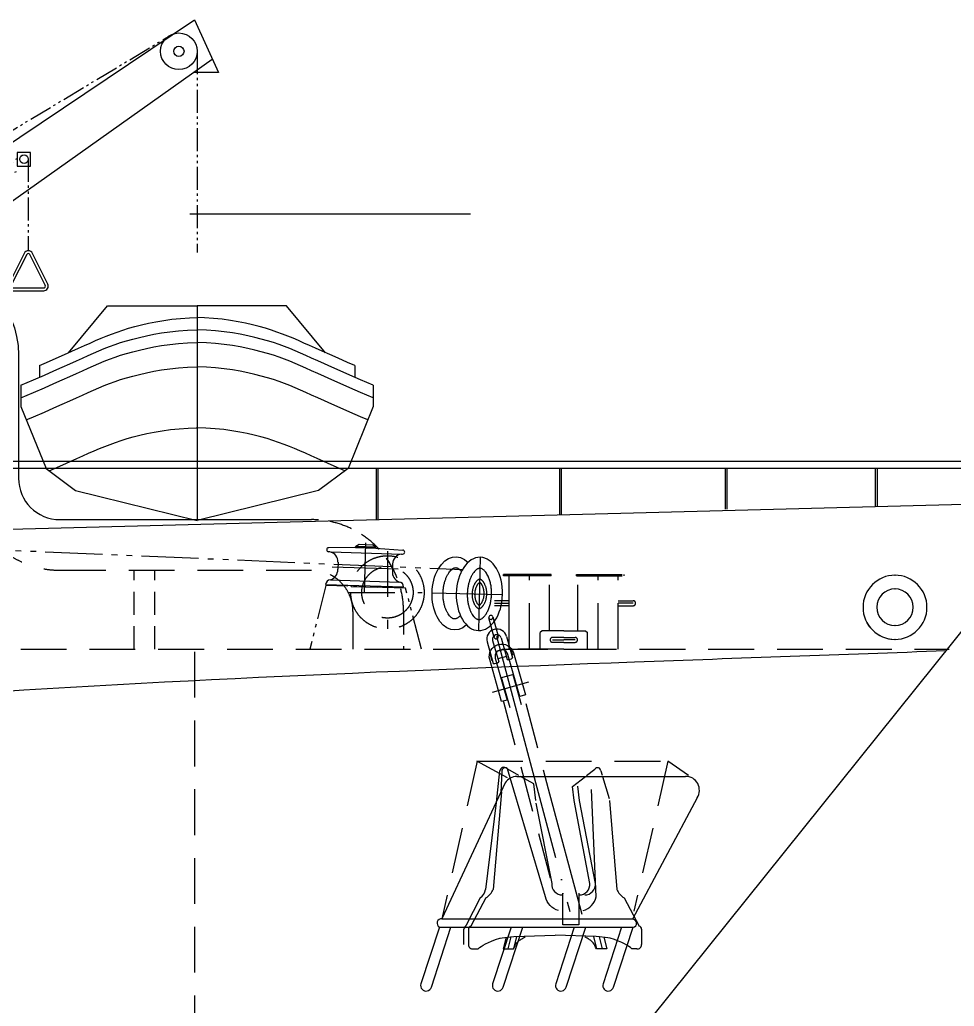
# Model space of a CAD drawing. Extents: x 1551 to 113148, y -1700 to 77018.
# Drawn here: x 37880 to 42976, y 58192 to 63574 of the extents above; entities that cross this region are included whole.
import ezdxf

# ---------------------------------------------------------------- set-up
doc = ezdxf.new("R2010")
doc.units = 0
doc.header["$LTSCALE"] = 500
doc.header["$MEASUREMENT"] = 0
for name, pattern in [('CENTER', [3, 2.5, -0.25, 0, -0.25]), ('DASHED', [0.75, 0.5, -0.25]), ('PHANTOM', [2.1, 1.25, -0.2, 0.125, -0.2, 0.125, -0.2])]:
    doc.linetypes.add(name, pattern=pattern)
doc.layers.get('0').update_dxf_attribs({"linetype": 'CONTINUOUS'})
doc.layers.add('S0CO3', color=7, linetype='CONTINUOUS')
doc.layers.add('U0CO2', color=7, linetype='CONTINUOUS')

# ---------------------------------------------------------------- blocks, each defined once
blk = doc.blocks.new('SJA')
for p, q in [((24.2, 0), (24.2, -121.7)), ((-55, 0), (-55, -121.7)), ((-24.2, 0), (-24.2, -121.7)), ((55, 0), (55, -121.7)), ((-58, -63.8), (-55, -63.8)), ((-58, -63.8), (-58, -105.6)), ((-55, -105.6), (-58, -105.6)), ((-24.2, -63.8), (24.2, -63.8)), ((24.2, -105.6), (-24.2, -105.6)), ((55, -63.8), (58, -63.8)), ((58, -105.6), (55, -105.6)), ((58, -63.8), (58, -105.6))]:
    blk.add_line(p, q)
for centre, radius, start, end in [((0, 0), 55, 0, 180), ((0, 0), 24.2, 0, 180), ((-39.6, -91.6), 33.8, 242.8667, 297.1333), ((39.6, -91.6), 33.8, 242.8667, 297.1333)]:
    blk.add_arc(centre, radius, start, end)
blk = doc.blocks.new('DE4111')
at = {"linetype": 'ByBlock'}
for p, q in [((-11, -109.999976), (-11, 0)), ((11, 0), (11, -109.999976))]:
    blk.add_line(p, q, dxfattribs=at)
for centre, start, end in [((0, 0), 0, 180), ((0, 0), 196.432790277, 340.22417281), ((0, -109.999976), 19.77582719, 163.567209723), ((0, -109.999976), 180, 0)]:
    blk.add_arc(centre, 11, start, end, dxfattribs=at)
blk = doc.blocks.new('DFGSDFGSDFG')
for p, q in [((-49.2, 219.2), (-49, 223.5)), ((-49.2, 219.2), (62.6, 215.8)), ((-49, 223.5), (-29.3, 234.1)), ((-49, 223.5), (62.7, 220.1)), ((-36.2, 215.4), (-36.1, 218.8)), ((-29.3, 234.1), (43.7, 231.8)), ((62.7, 220.1), (43.7, 231.8)), ((62.6, 215.8), (62.7, 220.1)), ((-191, 192.6), (-198, 192.8)), ((-49.7, 215.8), (-197.6, 215.2)), ((-183.4, 192.4), (202.5, 180.5)), ((-49.7, 215.8), (63.2, 212.3)), ((49.5, 212.7), (49.6, 216.2)), ((62.9, 212.3), (210.5, 202.6)), ((202.5, 180.5), (209.5, 180.3)), ((-146.4, 135.3), (-147.6, 96.6)), ((154.5, 126), (153.3, 87.3)), ((-214.7, 12.6), (215.1, -0.6)), ((-188.1, 37.6), (190.1, 26)), ((-73.1, 2.3), (-72.9, 8.3)), ((-73.1, 2.3), (73.1, -2.3)), ((73.1, -2.3), (73.3, 3.8))]:
    blk.add_line(p, q)
at = {"linetype": 'CENTER'}
for p, q in [((-1.1, -35.9), (7.5, 242.2)), ((185.7, 97.5), (-179.3, 108.8))]:
    blk.add_line(p, q, dxfattribs=at)
for centre, radius, start, end in [((-197.6, 204), 11.2, 89.8508, 268.2336), ((-201.8, 138.2), 55.4, 356.9876, 78.8012), ((209.9, 125.5), 55.4, 97.6705, 179.4762), ((209.8, 191.4), 11.2, 268.2336, 86.6165), ((-208.5, 95), 60.9, 289.5134, 1.4823), ((213.9, 82), 60.9, 174.984, 246.9529), ((-188.9, 11.8), 25.8, 88.2336, 178.2336), ((189.3, 0.2), 25.8, 358.2336, 88.2336)]:
    blk.add_arc(centre, radius, start, end)
blk = doc.blocks.new('ankmm')
at = {"linetype": 'CENTER', "ltscale": 0.5}
for p, q in [((1606.6, 500.7), (1596.7, 100.8)), ((1343.4, 307.2), (1722.1, 297.7))]:
    blk.add_line(p, q, dxfattribs=at)
at = {"ltscale": 0.5}
blk.add_line((1672.5, -235.5), (1870.6, -179.2), dxfattribs=at)
at = {"linetype": 'DASHED'}
for p, q in [((1730.6, -281), (1995.9, -1278.3)), ((1855.2, -296.3), (1976.2, -761.8)), ((1588.8, -611.1), (1397.3, -1472.1)), ((1754.2, -702), (1588.4, -610.8)), ((1588.8, -611.1), (2628.5, -611.1)), ((2629.1, -611.1), (2444.5, -1429.5)), ((2742, -690), (2628.5, -611.1))]:
    blk.add_line(p, q, dxfattribs=at)
for p, q in [((1712, -664.6), (1692.2, -837.6)), ((1724.3, -664.6), (1717.9, -782.6)), ((1816.8, -689.9), (1756.5, -655.6)), ((1806.1, -694.6), (2726.2, -694.6)), ((1897.8, -735.9), (1825.2, -694.6)), ((2108.4, -749), (2180.1, -694.6)), ((2186.2, -690.1), (2231.7, -655.6)), ((2263.9, -664.6), (2271, -687.9)), ((2273, -694.6), (2309.6, -814.7)), ((1742.4, -730.1), (1396, -1472.1)), ((1909.9, -827.1), (1897.8, -735.9)), ((2118, -827.1), (2108.4, -749)), ((2148.3, -827.1), (2138.7, -748.9)), ((1722.3, -779.3), (1675.9, -1311.4)), ((1976.4, -761.9), (2159.6, -1445.7)), ((1692.2, -837.6), (1634.8, -1311.4)), ((1909.9, -841.5), (1995.9, -1278.3)), ((2204, -1278.3), (2118, -827.1)), ((2234.3, -1278.3), (2148.3, -827.1)), ((2310.6, -827.1), (2351.9, -1311.4)), ((2788.7, -811.1), (2436.2, -1474.2)), ((2056.5, -1331.3), (2054.2, -1341.6)), ((2056.5, -1504), (2056.5, -1331.3)), ((2143.5, -1331.3), (2143.5, -1504)), ((1606, -1357.4), (1530, -1506.4)), ((1636.8, -1357.4), (1555.2, -1511.6)), ((2391, -1357.4), (2472.6, -1511.6)), ((1397.3, -1472.1), (1511.9, -1472.1)), ((1426.1, -1472.1), (2437.7, -1472.1)), ((2143.5, -1504), (2056.5, -1504)), ((1514.4, -1542.7), (1514.4, -1612.5)), ((1541.7, -1529), (1541.7, -1612.5)), ((2486.1, -1529), (2486.1, -1612.5)), ((1747.5, -1572.6), (1732, -1636.1)), ((1773, -1569.9), (1756.8, -1636.1)), ((1804, -1568.9), (1787.9, -1636.1)), ((1789.9, -1568.9), (2013.9, -1560.8)), ((2237.9, -1568.9), (2013.9, -1560.8)), ((2223.8, -1568.9), (2239.9, -1636.1)), ((2254.9, -1569.9), (2271, -1636.1)), ((2280.3, -1572.6), (2295.8, -1636.1)), ((1568.4, -1636.1), (1594.8, -1636.1)), ((1732, -1636.1), (1787.9, -1636.1)), ((2295.8, -1636.1), (2239.9, -1636.1)), ((2459.5, -1636.1), (2433, -1636.1))]:
    blk.add_line(p, q)
at = {"linetype": 'PHANTOM', "ltscale": 0.5}
blk.add_lwpolyline([(-1815.4, 575.9), (1509.3, 433.6)], dxfattribs=at)
at = {"linetype": 'PHANTOM', "ltscale": 0.3}
blk.add_lwpolyline([(1286.5, 0), (1199, 332.7), (763.4, 346.1), (677.3, 0)], dxfattribs=at)
at = {"linetype": 'CENTER'}
blk.add_lwpolyline([(1694.6, 70.7), (2094.9, -1431.1)], dxfattribs=at)
at = {"ltscale": 0.5}
blk.add_lwpolyline([(1722.9, -286.9), (1657.9, -57.9, -1), (1787.2, -21.2), (1852.2, -250.2), (1821.8, -258.8), (1756.8, -29.9, 1), (1688.4, -49.3), (1753.4, -278.3)], format="xyb", close=True, dxfattribs=at)
blk.add_lwpolyline([(1769.4, -320.2), (1722.6, -155.5), (1783.5, -138.2), (1830.2, -303)], dxfattribs=at)
for points in [[(2032.9, -1426.7, -0.273232), (1961.3, -1351.4), (1754.9, -653.5)], [(2167, -1426.7, 0.273232), (2238.7, -1351.4), (2213.1, -767)], [(1397.3, -1472.1, 0.819425), (1383.3, -1517.2), (2439.7, -1517.2, 0.971502), (2436.2, -1474.2)], [(1383.3, -1517.2), (1282.4, -1826.5, 1), (1339.4, -1845.1), (1446.4, -1517.2)], [(1774.8, -1517.2), (1673.8, -1826.5, 1), (1730.9, -1845.1), (1837.9, -1517.2)], [(2118.7, -1517.2), (2017.8, -1826.5, 1), (2074.8, -1845.1), (2181.8, -1517.2)], [(2376.6, -1517.2), (2275.7, -1826.5, 1), (2332.7, -1845.1), (2439.7, -1517.2)]]:
    blk.add_lwpolyline(points, format="xyb")
for points in [[(1594.8, -1636.1), (1602.3, -1629), (1611.3, -1622), (1622.1, -1615), (1635, -1607.9), (1650.3, -1600.7), (1668.3, -1593.1), (1689.3, -1585.2), (1713.6, -1576.8)], [(1713.6, -1576.8), (1714.5, -1576.6), (1726.5, -1574.9), (1740.2, -1573.4), (1772, -1569.9), (1789.9, -1568.9)], [(1787.9, -1636.1), (1792.5, -1625.5), (1796.9, -1616.7), (1801, -1609.5), (1805.1, -1603.6), (1809.1, -1598.8), (1813, -1594.8), (1817, -1591.5), (1821, -1588.5), (1825.2, -1585.6), (1829.5, -1582.9), (1833.7, -1580.4), (1837.9, -1578), (1841.8, -1575.9), (1845.5, -1574), (1848.9, -1572.4), (1851.9, -1571.1)], [(2239.9, -1636.1), (2235.3, -1625.5), (2231, -1616.7), (2226.8, -1609.5), (2222.7, -1603.6), (2218.8, -1598.8), (2214.8, -1594.8), (2210.9, -1591.5), (2206.8, -1588.5), (2202.6, -1585.6), (2198.4, -1582.9), (2194.1, -1580.4), (2190, -1578), (2186, -1575.9), (2182.3, -1574), (2178.9, -1572.4), (2175.9, -1571.1)], [(2314.2, -1576.8), (2313.3, -1576.6), (2301.3, -1574.9), (2287.6, -1573.4), (2255.8, -1569.9), (2237.9, -1568.9)], [(2433, -1636.1), (2425.5, -1629), (2416.5, -1622), (2405.7, -1615), (2392.8, -1607.9), (2377.5, -1600.7), (2359.5, -1593.1), (2338.5, -1585.2), (2314.2, -1576.8)]]:
    blk.add_lwpolyline(points)
for centre, radius, start, end in [((1736.1, -669.1), 24, 48.8127, 169.111), ((1741.9, -665.4), 17.6, 33.8593, 177.2115), ((1806.1, -769.6), 75, 90, 148.1649), ((2246.3, -665.4), 17.6, 2.7885, 146.1407), ((2726.2, -769.6), 75, 326.4048, 90), ((2054.9, -1282.4), 59.2, 176.0219, 269.2655), ((2145, -1282.4), 59.2, 270.7345, 3.9781), ((2175.3, -1282.4), 59.2, 270.7345, 3.9781), ((1566.7, -1300.8), 69, 304.7373, 351.1118), ((1596.1, -1283.2), 84.6, 298.7401, 340.5566), ((2431.7, -1283.2), 84.6, 199.4434, 241.2599), ((1564.4, -1542.7), 50, 133.4528, 180), ((1560.1, -1529.3), 18.3, 105.3977, 178.918), ((2467.8, -1529.3), 18.3, 1.082, 74.6023), ((1565.5, -1612.5), 23.7, 180, 277.0116), ((2462.4, -1612.5), 23.7, 262.9884, 0)]:
    blk.add_arc(centre, radius, start, end)
at = {"ltscale": 0.5, "extrusion": (0, 0, -1)}
for centre, start_param, end_param in [((1469.6, 304), 2.590778, 6.834), ((1601.6, 300.7), 3.141593, 9.424778)]:
    blk.add_ellipse(centre, major_axis=(5, 199.9), ratio=0.630958, start_param=start_param, end_param=end_param, dxfattribs=at)
at = {"ltscale": 0.5}
for points, knots in [([(1497.7, 183.4), (1495.4, 180.8), (1493.1, 178.4), (1488.5, 174), (1486.1, 172.1), (1481.6, 169), (1479.6, 167.8), (1476.1, 166.1), (1474.6, 165.6), (1472, 164.7), (1470.8, 164.5), (1468.5, 164.1), (1467.4, 164), (1466.3, 164.1), (1466.2, 164.1), (1466.1, 164.1), (1465.2, 164.1), (1464.3, 164.2), (1462.4, 164.5), (1461.4, 164.7), (1459.2, 165.4), (1458, 165.8), (1455.5, 167), (1454.2, 167.7), (1451.3, 169.5), (1449.8, 170.5), (1446.7, 173), (1445, 174.5), (1441.6, 177.8), (1439.9, 179.7), (1435.6, 184.8), (1433, 188.3), (1427.9, 196.2), (1425.5, 200.6), (1420.8, 210.1), (1418.5, 215.3), (1414.5, 226.3), (1412.6, 232.2), (1409.4, 244.4), (1408, 250.8), (1405.7, 263.9), (1404.9, 270.6), (1403.7, 284.3), (1403.4, 291.3), (1403.3, 305.2), (1403.6, 312.2), (1404.6, 326.1), (1405.5, 332.9), (1407.6, 346.4), (1409, 353), (1412.2, 365.7), (1414, 371.9), (1418.1, 383.6), (1420.4, 389.2), (1425.2, 399.5), (1427.7, 404.4), (1433, 413.2), (1435.7, 417.2), (1441.2, 424.3), (1443.9, 427.4), (1449.2, 432.7), (1451.8, 434.9), (1456.3, 438.2), (1458.2, 439.4), (1461.7, 441.3), (1463.3, 442), (1466.2, 443), (1467.6, 443.4), (1470.1, 443.9), (1471.2, 444), (1473.4, 444), (1474.5, 443.9), (1476.9, 443.5), (1478.1, 443.3), (1480.8, 442.4), (1482.2, 441.8), (1485.4, 440.1), (1487.1, 439), (1490.8, 436.4), (1492.8, 434.8), (1496.9, 431), (1499, 428.7), (1501.9, 425.2), (1502.8, 424.2), (1503.6, 423)], [5.61912, 5.61912, 5.61912, 5.61912, 5.726769, 5.726769, 5.848503, 5.848503, 5.970238, 5.970238, 6.071752, 6.071752, 6.173266, 6.173266, 6.27478, 6.27478, 6.283185, 6.283185, 6.283185, 6.37187, 6.37187, 6.460555, 6.460555, 6.54924, 6.54924, 6.637925, 6.637925, 6.72661, 6.72661, 6.815295, 6.815295, 6.90398, 6.90398, 7.033144, 7.033144, 7.162307, 7.162307, 7.29147, 7.29147, 7.420634, 7.420634, 7.549797, 7.549797, 7.678961, 7.678961, 7.808124, 7.808124, 7.937288, 7.937288, 8.066451, 8.066451, 8.195614, 8.195614, 8.324778, 8.324778, 8.453941, 8.453941, 8.583105, 8.583105, 8.712268, 8.712268, 8.841432, 8.841432, 8.970595, 8.970595, 9.078159, 9.078159, 9.185722, 9.185722, 9.293286, 9.293286, 9.400849, 9.400849, 9.508413, 9.508413, 9.615977, 9.615977, 9.72354, 9.72354, 9.831104, 9.831104, 9.938667, 9.938667, 10.046231, 10.046231, 10.088843, 10.088843, 10.088843, 10.088843]), ([(1598.2, 160.8), (1597.2, 160.8), (1596.3, 160.9), (1594.4, 161.2), (1593.4, 161.4), (1591.2, 162.1), (1590.1, 162.6), (1587.6, 163.7), (1586.2, 164.4), (1583.4, 166.2), (1581.9, 167.2), (1578.7, 169.8), (1577.1, 171.2), (1573.7, 174.5), (1571.9, 176.4), (1567.6, 181.5), (1565, 185), (1560, 192.9), (1557.5, 197.3), (1552.8, 206.9), (1550.6, 212), (1546.5, 223), (1544.7, 228.9), (1541.4, 241.1), (1540.1, 247.5), (1537.8, 260.6), (1536.9, 267.3), (1535.7, 281), (1535.4, 288), (1535.4, 301.9), (1535.6, 308.9), (1536.7, 322.8), (1537.5, 329.7), (1539.7, 343.1), (1541.1, 349.7), (1544.2, 362.5), (1546.1, 368.6), (1550.2, 380.3), (1552.4, 385.9), (1557.2, 396.3), (1559.8, 401.1), (1565, 409.9), (1567.8, 413.9), (1573.2, 421.1), (1576, 424.2), (1581.3, 429.5), (1583.9, 431.6), (1588.3, 434.9), (1590.2, 436.1), (1593.7, 438), (1595.3, 438.7), (1598.3, 439.8), (1599.6, 440.1), (1602.1, 440.6), (1603.3, 440.7), (1605.5, 440.7), (1606.6, 440.6), (1608.9, 440.3), (1610.1, 440), (1612.8, 439.1), (1614.3, 438.5), (1617.5, 436.8), (1619.2, 435.8), (1622.9, 433.1), (1624.8, 431.5), (1628.9, 427.7), (1631, 425.5), (1635.3, 420.4), (1637.4, 417.5), (1641.7, 411.2), (1643.7, 407.7), (1647.8, 400.2), (1649.7, 396.2), (1654.2, 385.8), (1656.5, 379.2), (1660.7, 365.3), (1662.4, 357.9), (1665.3, 342.6), (1666.3, 334.7), (1667.7, 318.6), (1668, 310.4), (1667.8, 293.9), (1667.3, 285.7), (1665.5, 269.6), (1664.2, 261.6), (1661, 246.2), (1659, 238.7), (1654.5, 224.6), (1651.9, 217.9), (1646.3, 205.6), (1643.3, 199.9), (1637.1, 189.7), (1633.8, 185.1), (1628, 178.1), (1625.5, 175.4), (1620.5, 170.7), (1618.1, 168.8), (1613.7, 165.7), (1611.6, 164.5), (1608.1, 162.8), (1606.7, 162.3), (1604, 161.4), (1602.8, 161.2), (1600.5, 160.8), (1599.5, 160.8), (1598.3, 160.8), (1598.3, 160.8), (1598.2, 160.8)], [0, 0, 0, 0, 0.088685, 0.088685, 0.17737, 0.17737, 0.266055, 0.266055, 0.35474, 0.35474, 0.443425, 0.443425, 0.53211, 0.53211, 0.620795, 0.620795, 0.749958, 0.749958, 0.879122, 0.879122, 1.008285, 1.008285, 1.137449, 1.137449, 1.266612, 1.266612, 1.395775, 1.395775, 1.524939, 1.524939, 1.654102, 1.654102, 1.783266, 1.783266, 1.912429, 1.912429, 2.041593, 2.041593, 2.170756, 2.170756, 2.299919, 2.299919, 2.429083, 2.429083, 2.558246, 2.558246, 2.68741, 2.68741, 2.794973, 2.794973, 2.902537, 2.902537, 3.010101, 3.010101, 3.117664, 3.117664, 3.225228, 3.225228, 3.332791, 3.332791, 3.440355, 3.440355, 3.547919, 3.547919, 3.655482, 3.655482, 3.763046, 3.763046, 3.870609, 3.870609, 3.978173, 3.978173, 4.085737, 4.085737, 4.237666, 4.237666, 4.389596, 4.389596, 4.541526, 4.541526, 4.693456, 4.693456, 4.845386, 4.845386, 4.997315, 4.997315, 5.149245, 5.149245, 5.301175, 5.301175, 5.453105, 5.453105, 5.605035, 5.605035, 5.726769, 5.726769, 5.848503, 5.848503, 5.970238, 5.970238, 6.071752, 6.071752, 6.173266, 6.173266, 6.27478, 6.27478, 6.283185, 6.283185, 6.283185, 6.283185]), ([(1603.6, 380.7), (1603.9, 380.7), (1604.2, 380.7), (1604.6, 380.6), (1604.8, 380.6), (1605.2, 380.5), (1605.3, 380.5), (1605.7, 380.4), (1605.8, 380.4), (1606.4, 380.2), (1606.8, 380.1), (1607.4, 379.9), (1607.6, 379.8), (1608, 379.6), (1608.2, 379.5), (1608.9, 379.2), (1609.3, 379), (1610.7, 378.2), (1611.7, 377.6), (1613.6, 376.3), (1614.4, 375.6), (1615.9, 374.3), (1616.4, 373.8), (1617.5, 372.8), (1618.1, 372.2), (1619.4, 370.8), (1620.1, 370), (1621.5, 368.4), (1622.3, 367.5), (1624, 365.1), (1625.1, 363.6), (1626.8, 360.9), (1627.5, 359.8), (1628.9, 357.4), (1629.5, 356.2), (1630.8, 353.7), (1631.4, 352.5), (1633, 348.8), (1634.1, 346.3), (1635.5, 342.2), (1636.1, 340.6), (1637, 337.5), (1637.5, 335.9), (1638.5, 332.1), (1639, 329.9), (1639.8, 325.7), (1640.2, 323.7), (1640.7, 319.8), (1641, 317.8), (1641.4, 314), (1641.5, 312.2), (1641.7, 308.6), (1641.8, 306.8), (1641.9, 302.6), (1641.8, 300.1), (1641.7, 295.7), (1641.5, 293.8), (1641.2, 289.8), (1641, 287.9), (1640.4, 283.9), (1640.1, 281.9), (1639.4, 278), (1639, 276), (1638, 271.8), (1637.4, 269.5), (1636.2, 265.4), (1635.6, 263.6), (1634.4, 260), (1633.7, 258.3), (1632.3, 254.8), (1631.5, 253.1), (1629.7, 249.4), (1628.8, 247.6), (1626.7, 243.9), (1625.5, 242), (1623.2, 238.5), (1622, 236.9), (1620.2, 234.5), (1619.5, 233.7), (1618.2, 232.2), (1617.5, 231.5), (1616, 229.9), (1615.1, 229.1), (1613.4, 227.6), (1612.6, 226.9), (1611.1, 225.7), (1610.4, 225.1), (1608.3, 223.7), (1607.1, 223), (1605.6, 222.3), (1605.2, 222.1), (1604, 221.6), (1603.4, 221.4), (1602.5, 221.1), (1602.3, 221.1), (1601.8, 221), (1601.6, 220.9), (1601.1, 220.8), (1600.7, 220.8), (1600.3, 220.8), (1600.1, 220.8), (1599.9, 220.8), (1599.8, 220.8), (1599.4, 220.8), (1599.1, 220.8), (1598.6, 220.8), (1598.3, 220.9), (1597.7, 221), (1597.4, 221.1), (1596.7, 221.3), (1596.4, 221.4), (1595.7, 221.7), (1595.3, 221.8), (1593.8, 222.5), (1592.4, 223.3), (1590.1, 225), (1589.4, 225.5), (1587.9, 226.7), (1587.1, 227.4), (1585.5, 229), (1584.6, 229.9), (1582.9, 231.8), (1582, 232.8), (1580, 235.3), (1579, 236.7), (1576.9, 239.9), (1575.8, 241.6), (1574, 244.8), (1573.3, 246.2), (1571.8, 249.1), (1571.1, 250.7), (1569.9, 253.6), (1569.3, 255), (1567.7, 259.3), (1566.7, 262.3), (1565.2, 267.7), (1564.7, 270), (1563.7, 274.6), (1563.2, 277), (1562.4, 282.5), (1562.1, 285.7), (1561.6, 292.1), (1561.5, 295.3), (1561.5, 301.8), (1561.6, 305), (1562, 310.1), (1562.1, 312), (1562.8, 317.6), (1563.4, 321.3), (1564.7, 327.2), (1565.2, 329.5), (1566.4, 333.9), (1567.1, 336.1), (1568.7, 340.9), (1569.7, 343.5), (1571.8, 348.4), (1572.9, 350.8), (1574.8, 354.5), (1575.6, 355.9), (1577.2, 358.5), (1578, 359.8), (1579.8, 362.5), (1580.7, 363.8), (1582.7, 366.4), (1583.7, 367.6), (1585.9, 370.1), (1587.1, 371.3), (1589.4, 373.5), (1590.5, 374.5), (1592.8, 376.3), (1594, 377.1), (1596.2, 378.5), (1597.3, 379), (1598.8, 379.7), (1599.3, 379.9), (1600, 380.1), (1600.2, 380.2), (1600.6, 380.3), (1600.8, 380.3), (1601.3, 380.5), (1601.7, 380.5), (1602.1, 380.6), (1602.3, 380.6), (1602.6, 380.7), (1602.7, 380.7), (1603.1, 380.7), (1603.4, 380.7), (1603.6, 380.7)], [0, 0, 0, 0, 0.079723, 0.079723, 0.127414, 0.127414, 0.163895, 0.163895, 0.200375, 0.200375, 0.273336, 0.273336, 0.304231, 0.304231, 0.335125, 0.335125, 0.396914, 0.396914, 0.501064, 0.501064, 0.581437, 0.581437, 0.62857, 0.62857, 0.675702, 0.675702, 0.731967, 0.731967, 0.788231, 0.788231, 0.868786, 0.868786, 0.922811, 0.922811, 0.976837, 0.976837, 1.026568, 1.026568, 1.120436, 1.120436, 1.172997, 1.172997, 1.225558, 1.225558, 1.296391, 1.296391, 1.355761, 1.355761, 1.415131, 1.415131, 1.467668, 1.467668, 1.520204, 1.520204, 1.590511, 1.590511, 1.647498, 1.647498, 1.704484, 1.704484, 1.764145, 1.764145, 1.823805, 1.823805, 1.895219, 1.895219, 1.955696, 1.955696, 2.016172, 2.016172, 2.081607, 2.081607, 2.155814, 2.155814, 2.240842, 2.240842, 2.32587, 2.32587, 2.3746, 2.3746, 2.423331, 2.423331, 2.488618, 2.488618, 2.553905, 2.553905, 2.616702, 2.616702, 2.742295, 2.742295, 2.793186, 2.793186, 2.895739, 2.895739, 2.939393, 2.939393, 2.983047, 2.983047, 3.070354, 3.070354, 3.106985, 3.106985, 3.143616, 3.143616, 3.216878, 3.216878, 3.29014, 3.29014, 3.363402, 3.363402, 3.418332, 3.418332, 3.473263, 3.473263, 3.635991, 3.635991, 3.703644, 3.703644, 3.771296, 3.771296, 3.840338, 3.840338, 3.90938, 3.90938, 3.991141, 3.991141, 4.072903, 4.072903, 4.133461, 4.133461, 4.194019, 4.194019, 4.245529, 4.245529, 4.34925, 4.34925, 4.421831, 4.421831, 4.494411, 4.494411, 4.588055, 4.588055, 4.681699, 4.681699, 4.775195, 4.775195, 4.830216, 4.830216, 4.940257, 4.940257, 5.010474, 5.010474, 5.08069, 5.08069, 5.171092, 5.171092, 5.261495, 5.261495, 5.320133, 5.320133, 5.378772, 5.378772, 5.449641, 5.449641, 5.520511, 5.520511, 5.609649, 5.609649, 5.698786, 5.698786, 5.805135, 5.805135, 5.923326, 5.923326, 5.996746, 5.996746, 6.031141, 6.031141, 6.065537, 6.065537, 6.134328, 6.134328, 6.172577, 6.172577, 6.210826, 6.210826, 6.283185, 6.283185, 6.283185, 6.283185]), ([(1600.1, 237.5), (1599.8, 237.7), (1599.4, 237.9), (1598.7, 238.6), (1598.3, 238.9), (1597, 240.1), (1596, 241.1), (1594.3, 243), (1593.7, 243.8), (1592.3, 245.6), (1591.7, 246.5), (1590.3, 248.7), (1589.6, 249.8), (1588.1, 252.4), (1587.4, 253.8), (1585.9, 256.9), (1585.1, 258.6), (1584, 261.4), (1583.6, 262.6), (1582.7, 265.1), (1582.3, 266.3), (1581.3, 269.5), (1580.8, 271.5), (1579.8, 275.7), (1579.4, 277.8), (1578.6, 282.1), (1578.3, 284.3), (1577.8, 288.8), (1577.7, 291.1), (1577.5, 294.9), (1577.5, 296.4), (1577.4, 299.5), (1577.5, 301), (1577.6, 304), (1577.7, 305.5), (1577.9, 308.5), (1578, 310), (1578.3, 312.7), (1578.5, 313.9), (1578.9, 316.4), (1579.1, 317.6), (1579.7, 320.8), (1580.1, 322.7), (1581, 326.5), (1581.5, 328.3), (1582.6, 331.9), (1583.1, 333.7), (1584.4, 337), (1585, 338.7), (1586.4, 341.8), (1587.1, 343.3), (1588.4, 346), (1589.1, 347.2), (1590.4, 349.5), (1591.1, 350.6), (1592.4, 352.6), (1593.1, 353.6), (1594.4, 355.4), (1595, 356.2), (1596.3, 357.7), (1596.9, 358.4), (1598, 359.6), (1598.5, 360.1), (1599.9, 361.5), (1600.8, 362.2), (1602.2, 363.3), (1602.7, 363.7), (1603.2, 364)], [3.63241, 3.63241, 3.63241, 3.63241, 3.691171, 3.691171, 3.749932, 3.749932, 3.862911, 3.862911, 3.931393, 3.931393, 3.999875, 3.999875, 4.068357, 4.068357, 4.144044, 4.144044, 4.219732, 4.219732, 4.270476, 4.270476, 4.321221, 4.321221, 4.397071, 4.397071, 4.472921, 4.472921, 4.548771, 4.548771, 4.624621, 4.624621, 4.675404, 4.675404, 4.724979, 4.724979, 4.774555, 4.774555, 4.824101, 4.824101, 4.865897, 4.865897, 4.907693, 4.907693, 4.975466, 4.975466, 5.043239, 5.043239, 5.111012, 5.111012, 5.178785, 5.178785, 5.246558, 5.246558, 5.307139, 5.307139, 5.367721, 5.367721, 5.428302, 5.428302, 5.488884, 5.488884, 5.549465, 5.549465, 5.600289, 5.600289, 5.701937, 5.701937, 5.792332, 5.792332, 5.792332, 5.792332]), ([(1603.2, 364), (1603.7, 363.6), (1604.3, 363.2), (1605.4, 362.2), (1605.9, 361.8), (1606.8, 360.9), (1607.3, 360.3), (1608.3, 359.2), (1608.9, 358.6), (1610, 357.2), (1610.5, 356.5), (1611.7, 354.9), (1612.2, 354), (1613.4, 352.2), (1614, 351.2), (1615.1, 349.2), (1615.7, 348.1), (1616.7, 346.1), (1617.1, 345.2), (1618, 343.3), (1618.4, 342.3), (1619.6, 339.4), (1620.3, 337.3), (1621.4, 334), (1621.7, 332.9), (1622.3, 330.7), (1622.6, 329.6), (1623.3, 326.8), (1623.6, 325.2), (1624.3, 321.8), (1624.5, 320), (1625, 316.5), (1625.2, 314.8), (1625.6, 310.9), (1625.7, 308.9), (1625.8, 304.8), (1625.9, 302.7), (1625.8, 298.5), (1625.7, 296.5), (1625.4, 292.3), (1625.1, 290.3), (1624.6, 286.5), (1624.4, 284.7), (1623.5, 279.7), (1622.7, 276.4), (1621.4, 271.6), (1620.8, 269.8), (1619.7, 266.4), (1619.1, 264.8), (1617.8, 261.6), (1617.1, 260.1), (1615.7, 257.2), (1615, 255.8), (1613.6, 253.2), (1612.9, 251.9), (1611.4, 249.6), (1610.7, 248.5), (1609.4, 246.7), (1608.8, 246), (1607.7, 244.6), (1607.1, 243.9), (1606.1, 242.7), (1605.6, 242.2), (1604.5, 241.1), (1604, 240.6), (1603, 239.7), (1602.5, 239.3), (1601.5, 238.5), (1601, 238.1), (1600.4, 237.7), (1600.2, 237.6), (1600.1, 237.5)], [0.490891, 0.490891, 0.490891, 0.490891, 0.588628, 0.588628, 0.645774, 0.645774, 0.70292, 0.70292, 0.760067, 0.760067, 0.817213, 0.817213, 0.874359, 0.874359, 0.931505, 0.931505, 0.988651, 0.988651, 1.032324, 1.032324, 1.075997, 1.075997, 1.163343, 1.163343, 1.205802, 1.205802, 1.248261, 1.248261, 1.308447, 1.308447, 1.368633, 1.368633, 1.428819, 1.428819, 1.497149, 1.497149, 1.565479, 1.565479, 1.633809, 1.633809, 1.702139, 1.702139, 1.762585, 1.762585, 1.876396, 1.876396, 1.942826, 1.942826, 2.009256, 2.009256, 2.075686, 2.075686, 2.142116, 2.142116, 2.208546, 2.208546, 2.274977, 2.274977, 2.327388, 2.327388, 2.3798, 2.3798, 2.432212, 2.432212, 2.489473, 2.489473, 2.546734, 2.546734, 2.619393, 2.619393, 2.650722, 2.650722, 2.650722, 2.650722])]:
    blk.add_open_spline(points, degree=3, knots=knots, dxfattribs=at)
at = {"ltscale": 0.5, "xscale": 0.9900000000052387, "yscale": 0.9900000000052387, "zscale": 0.9900000000052387}
blk.add_blockref('DFGSDFGSDFG', (975.3, 339.6), dxfattribs=at)
at = {"ltscale": 0.5, "rotation": 15.73293000036529}
for name, p in [('DE4111', (1663.5, 172.7)), ('SJA', (1696.9, 54.1))]:
    blk.add_blockref(name, p, dxfattribs=at)
blk = doc.blocks.new('mob2')
at = {"layer": 'U0CO2'}
for p, q in [((-700.7, 916), (-488.2, 1172.4)), ((-488.2, 1172.4), (0, 1172.4)), ((488.2, 1172.4), (0, 1172.4)), ((0, 1172.4), (0, 0)), ((700.7, 916), (488.2, 1172.4)), ((-860, 846), (-860, 782.5)), ((860, 846), (860, 782.5)), ((-960.3, 739.6), (-960.3, 623.3)), ((960.3, 739.6), (960.3, 623.3)), ((-960.3, 623.3), (-823.7, 283.7)), ((960.3, 623.3), (823.7, 283.7)), ((-823.7, 283.7), (-662.1, 164)), ((823.7, 283.7), (662.1, 164)), ((-662.1, 164), (0, 0)), ((662.1, 164), (0, 0))]:
    blk.add_line(p, q, dxfattribs=at)
for points in [[(-860, 846), (-821.3, 862.7), (-769.1, 885.5), (-723.4, 905.8), (-682.9, 923.9), (-646.7, 940.3), (-613.6, 955.2), (-582.7, 969.1), (-552.9, 982.3), (-523.7, 994.8), (-494.8, 1006.7), (-465.7, 1018.1), (-436, 1029), (-405.3, 1039.4), (-373.1, 1049.4), (-339.2, 1059), (-303.1, 1068.3), (-264.8, 1077), (-224.3, 1085.1), (-181.6, 1092.3), (-136.7, 1098.4), (-89.5, 1103.4), (-40.2, 1107), (0, 1108.6)], [(860, 846), (821.3, 862.7), (769.1, 885.5), (723.4, 905.8), (682.9, 923.9), (646.7, 940.3), (613.6, 955.2), (582.7, 969.1), (552.9, 982.3), (523.7, 994.8), (494.8, 1006.7), (465.7, 1018.1), (436, 1029), (405.3, 1039.4), (373.1, 1049.4), (339.2, 1059), (303.1, 1068.3), (264.8, 1077), (224.3, 1085.1), (181.6, 1092.3), (136.7, 1098.4), (89.5, 1103.4), (40.2, 1107), (0, 1108.6)], [(-960.3, 739.6), (-892.3, 768.6), (-832.7, 794.3), (-780.5, 817.1), (-734.8, 837.4), (-694.3, 855.5), (-658.1, 871.9), (-625, 886.8), (-594.1, 900.7), (-564.3, 913.9), (-535.1, 926.4), (-506.2, 938.3), (-477.1, 949.7), (-447.4, 960.6), (-416.7, 971), (-384.6, 981), (-350.6, 990.6), (-314.5, 999.9), (-276.2, 1008.6), (-235.7, 1016.7), (-193, 1023.9), (-148.1, 1030), (-100.9, 1035), (-51.6, 1038.6), (0, 1040.6)], [(960.3, 739.6), (892.3, 768.6), (832.7, 794.3), (780.5, 817.1), (734.8, 837.4), (694.3, 855.5), (658.1, 871.9), (625, 886.8), (594.1, 900.7), (564.3, 913.9), (535.1, 926.4), (506.2, 938.3), (477.1, 949.7), (447.4, 960.6), (416.7, 971), (384.6, 981), (350.6, 990.6), (314.5, 999.9), (276.2, 1008.6), (235.7, 1016.7), (193, 1023.9), (148.1, 1030), (100.9, 1035), (51.6, 1038.6), (0, 1040.6)], [(-960.3, 670.6), (-892.3, 699.6), (-832.7, 725.3), (-780.5, 748.2), (-734.8, 768.5), (-694.3, 786.6), (-658.1, 803), (-625, 817.9), (-594.1, 831.8), (-564.3, 844.9), (-535.1, 857.5), (-506.2, 869.4), (-477.1, 880.8), (-447.4, 891.7), (-416.7, 902.1), (-384.6, 912.1), (-350.6, 921.7), (-314.5, 930.9), (-276.2, 939.7), (-235.7, 947.7), (-193, 954.9), (-148.1, 961.1), (-100.9, 966), (-51.6, 969.6), (0, 971.7)], [(960.3, 670.6), (892.3, 699.6), (832.7, 725.3), (780.5, 748.2), (734.8, 768.5), (694.3, 786.6), (658.1, 803), (625, 817.9), (594.1, 831.8), (564.3, 844.9), (535.1, 857.5), (506.2, 869.4), (477.1, 880.8), (447.4, 891.7), (416.7, 902.1), (384.6, 912.1), (350.6, 921.7), (314.5, 930.9), (276.2, 939.7), (235.7, 947.7), (193, 954.9), (148.1, 961.1), (100.9, 966), (51.6, 969.6), (0, 971.7)], [(-931, 550.3), (-892.3, 566.8), (-832.7, 592.5), (-780.5, 615.4), (-734.8, 635.7), (-694.3, 653.8), (-658.1, 670.1), (-625, 685.1), (-594.1, 699), (-564.3, 712.1), (-535.1, 724.6), (-506.2, 736.6), (-477.1, 748), (-447.4, 758.8), (-416.7, 769.3), (-384.6, 779.3), (-350.6, 788.9), (-314.5, 798.1), (-276.2, 806.9), (-235.7, 814.9), (-193, 822.1), (-148.1, 828.3), (-100.9, 833.2), (-51.6, 836.8), (0, 838.9)], [(931, 550.3), (892.3, 566.8), (832.7, 592.5), (780.5, 615.4), (734.8, 635.7), (694.3, 653.8), (658.1, 670.1), (625, 685.1), (594.1, 699), (564.3, 712.1), (535.1, 724.6), (506.2, 736.6), (477.1, 748), (447.4, 758.8), (416.7, 769.3), (384.6, 779.3), (350.6, 788.9), (314.5, 798.1), (276.2, 806.9), (235.7, 814.9), (193, 822.1), (148.1, 828.3), (100.9, 833.2), (51.6, 836.8), (0, 838.9)], [(-806.6, 271.1), (-777.7, 283.7), (-732, 304), (-691.5, 322.1), (-655.3, 338.5), (-622.2, 353.4), (-591.3, 367.3), (-561.5, 380.5), (-532.3, 393), (-503.4, 404.9), (-474.3, 416.3), (-444.6, 427.2), (-413.9, 437.6), (-381.8, 447.6), (-347.8, 457.2), (-311.7, 466.5), (-273.4, 475.2), (-232.9, 483.2), (-190.2, 490.4), (-145.3, 496.6), (-98.1, 501.6), (-48.8, 505.2), (2.8, 507.2)], [(806.6, 271.1), (777.7, 283.7), (732, 304), (691.5, 322.1), (655.3, 338.5), (622.2, 353.4), (591.3, 367.3), (561.5, 380.5), (532.3, 393), (503.4, 404.9), (474.3, 416.3), (444.6, 427.2), (413.9, 437.6), (381.8, 447.6), (347.8, 457.2), (311.7, 466.5), (273.4, 475.2), (232.9, 483.2), (190.2, 490.4), (145.3, 496.6), (98.1, 501.6), (48.8, 505.2), (-2.8, 507.2)]]:
    blk.add_lwpolyline(points, dxfattribs=at)
blk = doc.blocks.new('de4r5t6')
blk.add_line((-1874, 706), (-502, 706))
at = {"linetype": 'DASHED', "ltscale": 0.5}
for p, q in [((-1470, 0), (-1470, 430)), ((-1356, 0), (-1356, 430))]:
    blk.add_line(p, q, dxfattribs=at)
blk.add_lwpolyline([(-2376, 932), (-2376, 1604, 1.000001), (-2828, 1604), (-3104, 1604, -1), (-2100, 1604), (-2100, 930.6)], format="xyb")
blk.add_lwpolyline([(-502, 706, -0.414214), (0, 204), (0, 0)], format="xyb", dxfattribs=at)
at = {"linetype": 'DASHED'}
blk.add_lwpolyline([(-2274.8, 629.7, 0.235326), (-1874, 430), (-502, 430, -0.414214), (-276, 204), (-276, 0)], format="xyb", dxfattribs=at)
for radius, end in [(502, 214.4937), (226, 270)]:
    blk.add_arc((-1874, 932), radius, 180, end)
blk = doc.blocks.new('eyhd6teirr4')
at = {"ltscale": 0.2}
for p, q in [((-1133.4, 1750), (1374.2, 3433.3)), ((1374.2, 3433.3), (1504.3, 3144.7)), ((-570.1, 1771.4), (1471.4, 3217.7)), ((1504.3, 3144.7), (1371.9, 3144.7)), ((393.6, 2600.8), (403.6, 2605.3)), ((-1139.6, 1763.7), (-273.5, 2360.3)), ((-273.5, 2360.3), (-264, 2350.1)), ((-813.4, 985), (-208.8, 2036.3)), ((-833.4, 985), (-833.4, 1957.1)), ((-823.4, 1457.9), (-823.4, 1857.9)), ((-570.1, 1857.9), (-823.4, 1857.9)), ((-570.1, 1457.9), (-570.1, 1857.9)), ((-1633.4, 1139.5), (-1633.4, 1764.7)), ((-1153.4, 1764.7), (-1633.4, 1764.7)), ((-1153.4, 1316), (-1153.4, 1764.7)), ((-1139.6, 1763.7), (-1133.4, 1750)), ((-1133.4, 1313.3), (-1133.4, 1750)), ((-701.2, 1657.8), (-624.7, 1770.2)), ((-833.4, 1665.9), (-823.4, 1670.4)), ((-570.1, 1457.9), (-823.4, 1457.9)), ((-1448.5, 1249.6), (-1743.2, 1074.1)), ((-1438.3, 1232.4), (-1732.9, 1056.9)), ((-1153.4, 934.7), (-1153.4, 1166)), ((-1133.4, 865), (-1133.4, 1168.7)), ((-1633.4, 934.7), (-1633.4, 1116.2)), ((-1743.2, 1074.1), (-1732.9, 1056.9)), ((-833.4, 985), (-813.4, 985)), ((-813.4, 865), (-813.4, 985)), ((-1153.4, 934.7), (-1633.4, 934.7)), ((-1198.4, 865), (-748.4, 865)), ((-1198.4, 850), (-1198.4, 865)), ((-748.4, 835), (-748.4, 865)), ((-1198.4, 850), (-748.4, 850)), ((-1058.4, 835), (-748.4, 835)), ((-783.4, 610.8), (-783.4, 835)), ((-1163.4, 600.8), (-1163.4, 670))]:
    blk.add_line(p, q, dxfattribs=at)
at = {"linetype": 'PHANTOM', "ltscale": 0.2}
for p, q in [((-1498.2, 1699.8), (1250.1, 3352.9)), ((1389.2, 3260.9), (1389.2, 2163.9)), ((-970.1, 1757.9), (434.8, 2694.5)), ((467.9, 2673.2), (467.9, 2172.5)), ((-1130.9, 1234.5), (-983, 1743.1)), ((-1311.4, 1617.7), (-1175.5, 1233.2)), ((-1345.8, 1090.1), (-1640.4, 914.7)), ((-1335.6, 1073), (-1630.2, 897.5)), ((-1640.4, 914.7), (-1630.2, 897.5)), ((-1227.4, 762.5), (-1522, 587.1)), ((-1217.2, 745.4), (-1511.8, 569.9)), ((-1522, 587.1), (-1511.8, 569.9))]:
    blk.add_line(p, q, dxfattribs=at)
at = {"linetype": 'CENTER', "ltscale": 0.2}
blk.add_line((-973.4, 440.2), (-973.4, 1217.5), dxfattribs=at)
at = {"ltscale": 0.2}
for points in [[(406.3, 2634.7), (480, 2634.7), (480, 2708.4), (406.3, 2708.4)], [(-998.6, 1698.1), (-925, 1698.1), (-925, 1771.8), (-998.6, 1771.8)], [(-1268.4, 850), (-1058.4, 850), (-1058.4, 670), (-1268.4, 670)]]:
    blk.add_lwpolyline(points, close=True, dxfattribs=at)
for points in [[(361.7, 1991, 0.557537), (384.1, 1954.8), (551.7, 1954.8, 0.557537), (574.1, 1991), (490.3, 2158.7, 0.618034), (445.5, 2158.7)], [(375.1, 1984.3, 0.557537), (384.1, 1969.8), (551.7, 1969.8, 0.557537), (560.7, 1984.3), (476.9, 2151.9, 0.618034), (459, 2151.9)]]:
    blk.add_lwpolyline(points, format="xyb", close=True, dxfattribs=at)
blk.add_lwpolyline([(-701.2, 1657.8), (-635.2, 1677.3), (-714.7, 1546.8)])
for centre, radius in [((1289.2, 3260.9), 100), ((1289.2, 3260.9), 27.9), ((444.5, 2673.2), 23.4), ((-1443.4, 1571), 185), ((-960.5, 1736.6), 23.4), ((-1443.4, 1241), 130), ((-1153.4, 1241), 75), ((-1153.4, 1241), 23.4), ((-1340.7, 1081.6), 75), ((-1340.7, 1081.6), 23.4), ((-1222.3, 753.9), 23.4)]:
    blk.add_circle(centre, radius, dxfattribs=at)
at = {"linetype": 'DASHED', "ltscale": 0.2}
blk.add_circle((-1443.4, 1571), 140, dxfattribs=at)

msp = doc.modelspace()

# ---------------------------------------------------------------- linework, layer by layer
for p, q in [((25437.365, 61166.238), (43538.591, 61166.238)), ((43538.591, 61126.238), (25437.365, 61126.238)), ((39825.105, 60845.066), (39825.105, 61126.238)), ((39835.105, 60845.328), (39835.105, 61126.238)), ((40825.105, 60871.293), (40825.105, 61126.238)), ((40835.105, 60871.555), (40835.105, 61126.238)), ((41728.601, 60904.295), (41728.601, 61126.238)), ((41738.601, 60904.557), (41738.601, 61126.238)), ((42547.333, 60916.462), (42547.333, 61126.238)), ((42557.333, 60916.724), (42557.333, 61126.238)), ((43597.042, 60943.992), (31777.391, 60633.999)), ((40517.789, 60541.238), (40517.789, 60547.238)), ((40777.789, 60547.238, 0), (40517.789, 60547.238, 0)), ((40777.789, 60541.238, 0), (40517.789, 60541.238, 0)), ((40549.789, 60141.238, 0), (40549.789, 60541.238)), ((40549.789, 60404.738, 0), (40468.589, 60404.738, 0)), ((40468.589, 60391.238, 0), (40549.789, 60391.238, 0)), ((40549.789, 60377.738, 0), (40468.589, 60377.738, 0)), ((40591.245, 59446.592), (41511.314, 59446.592)), ((40527.527, 59411.153), (40181.08, 58669.186)), ((41573.786, 59330.093), (41221.329, 58667.024)), ((40182.422, 58669.186), (40296.96, 58669.186)), ((40211.175, 58669.186), (41222.765, 58669.186))]:
    msp.add_line(p, q)
at = {"linetype": 'DASHED'}
for p, q in [((39885.105, 60675.252), (39885.105, 60252.227)), ((40659.789, 60141.238), (40659.789, 60547.238)), ((40769.789, 60241.238), (40769.789, 60541.238)), ((40777.789, 60541.238), (40777.789, 60547.238)), ((40916.065, 60547.238, 0), (41176.065, 60547.238, 0)), ((40916.065, 60541.238), (40916.065, 60547.238)), ((40916.065, 60541.238, 0), (41176.065, 60541.238, 0)), ((40924.065, 60241.238), (40924.065, 60541.238)), ((41034.065, 60141.238), (41034.065, 60547.238)), ((41144.065, 60141.238, 0), (41144.065, 60541.238)), ((41176.065, 60541.238), (41176.065, 60547.238)), ((39674.991, 60450.238), (40074.208, 60450.238)), ((41144.065, 60404.738, 0), (41225.265, 60404.738, 0)), ((41225.265, 60391.238, 0), (41144.065, 60391.238, 0)), ((41144.065, 60377.738, 0), (41225.265, 60377.738, 0)), ((40728.359, 60241.238, 0), (40718.359, 60231.238)), ((40718.359, 60141.238), (40718.359, 60231.238)), ((40847.117, 60241.238, 0), (40728.359, 60241.238, 0)), ((40847.117, 60241.238, 0), (40965.495, 60241.238, 0)), ((40965.495, 60241.238, 0), (40975.495, 60231.238)), ((40975.495, 60141.238), (40975.495, 60231.238)), ((40847.117, 60204.738), (40785.917, 60204.738)), ((40785.917, 60191.238), (40847.117, 60191.238)), ((40847.117, 60177.738), (40785.917, 60177.738)), ((40847.117, 60204.738), (40908.317, 60204.738)), ((40908.317, 60191.238), (40847.117, 60191.238)), ((40847.117, 60177.738), (40908.317, 60177.738)), ((20635.105, 60141.238), (42949.396, 60141.238)), ((38835.105, 56126.201), (38835.105, 60141.238)), ((40847.117, 60141.238), (40549.789, 60141.238, 0)), ((40847.117, 60141.238), (41144.065, 60141.238, 0))]:
    msp.add_line(p, q, dxfattribs=at)
for points in [[(42425.612, 55731.441, 0.28866753), (42171.173, 56289.952, 0.024239), (42101.938, 56330.776, 0.018917), (42029.409, 56365.498, 0.00821), (41955.105, 56396.238, 0.014242), (41690.966, 56491.871, -0.007742), (41425.606, 56584.063, -0.018723), (41165.646, 56690.103, -0.040756), (40920.105, 56826.238, -0.024159), (40838.147, 56886.75, -0.054071), (40766.608, 56959.285, -0.068912), (40715.04, 57046.715, -0.099164), (40695.105, 57146.238, -0.071149), (40713.167, 57272.568, -0.046315), (40760.105, 57391.238, -0.030761), (40814.993, 57484.767, -0.016477), (40878.462, 57572.701, -0.009349), (40946.409, 57657.273, 0.004923), (41015.105, 57741.238), (43597.042, 60961.126)], [(40182.422, 58669.186, 0.81942502), (40168.405, 58624.034), (41224.842, 58624.034, 0.97150229), (41221.329, 58667.024)], [(40168.405, 58624.034), (40067.479, 58314.788, 1), (40124.518, 58296.172), (40231.52, 58624.034)], [(40559.864, 58624.034), (40458.937, 58314.788, 1), (40515.977, 58296.172), (40622.979, 58624.034)], [(40903.786, 58624.034), (40802.859, 58314.788, 1), (40859.898, 58296.172), (40966.901, 58624.034)], [(41161.728, 58624.034), (41060.801, 58314.788, 1), (41117.84, 58296.172), (41224.842, 58624.034)]]:
    msp.add_lwpolyline(points, format="xyb")
at = {"elevation": 0}
msp.add_lwpolyline([(42500.43, 60284.789, 0.27359607), (42653.792, 60194.081), (42652.715, 60194.081, 0.41421356), (42827.715, 60369.081, 0.41421356), (42652.715, 60544.081), (42653.792, 60544.081, 1), (42653.792, 60194.081, 0.27359607)], format="xyb", dxfattribs=at)
msp.add_lwpolyline([(42653.792, 60269.081), (42652.715, 60269.081, 0.41421356), (42752.715, 60369.081), (42752.715, 60369.081, 0.41421356), (42652.715, 60469.081), (42653.792, 60469.081, 0.41421356), (42553.792, 60369.081), (42553.792, 60369.081, 0.41421356)], format="xyb", close=True, dxfattribs=at)
at = {"linetype": 'DASHED'}
for radius in [200, 140]:
    msp.add_circle((39885.105, 60450.238), radius, dxfattribs=at)
for centre, start, end in [((41225.265, 60391.238, 0), 270, 90), ((40785.917, 60191.238), 90, 270), ((40908.317, 60191.238), 270, 90)]:
    msp.add_arc(centre, 13.5, start, end, dxfattribs=at)
for centre, start, end in [((40591.245, 59371.592), 90, 148.164899), ((41511.314, 59371.592), 326.404768, 90)]:
    msp.add_arc(centre, 75, start, end)
msp.add_spline([(42931.279, 60130.865), (41232.731, 60069.485), (37133.425, 59865.193), (34043.085, 59568.18), (30715.963, 59159.924), (26810.96, 58863.505), (23835.105, 58741.238)], degree=3)
at = {"layer": 'S0CO3'}
msp.add_line((38808.064, 62514.952), (40338.948, 62514.952), dxfattribs=at)

# ---------------------------------------------------------------- block references
for name, p in [('eyhd6teirr4', (37458.532, 60141.238)), ('de4r5t6', (39973.105, 60141.238)), ('mob2', (38846.675, 60841.746)), ('ankmm', (38785.105, 60141.238))]:
    msp.add_blockref(name, p)

doc.saveas('drawing.dxf')
